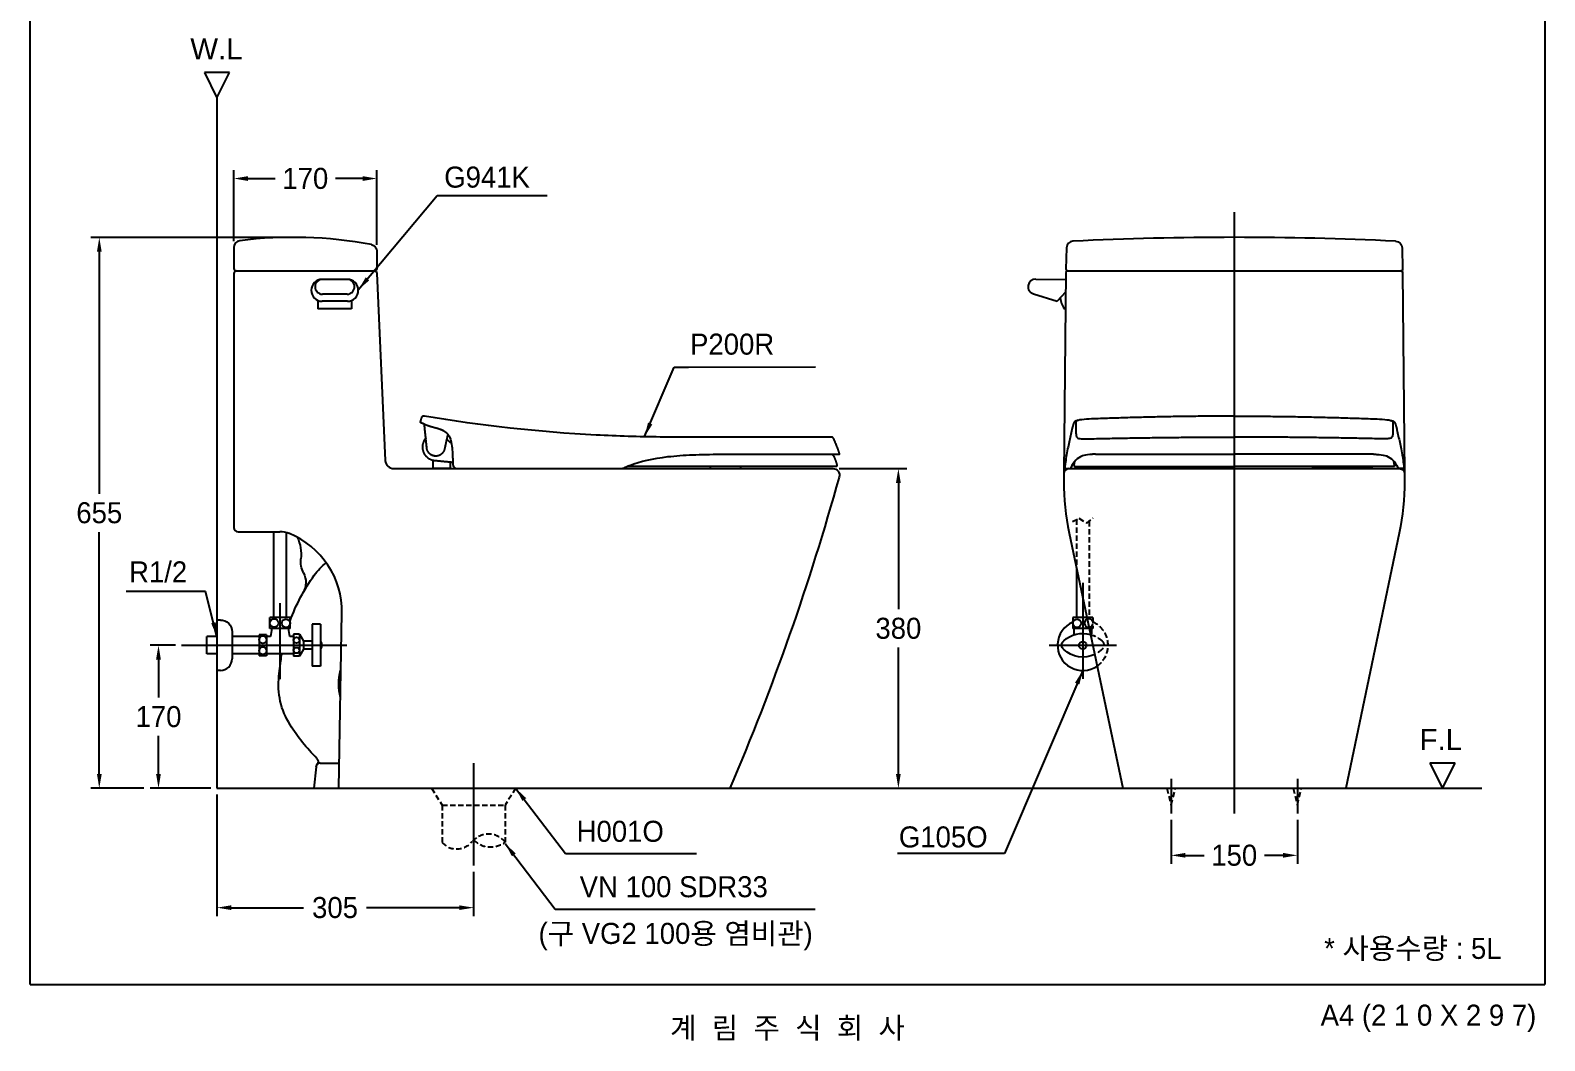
# Model space of a CAD drawing. Header units: millimetres. Extents: x 0 to 1800, y -67 to 2530.
# Drawn here: x 0 to 1800, y -67 to 1134 of the extents above; entities that cross this region are included whole.
import ezdxf
from ezdxf.enums import TextEntityAlignment as Align
from ezdxf.lldxf.tags import DXFTag

# ---------------------------------------------------------------- set-up
doc = ezdxf.new("R2010")
doc.units = ezdxf.units.MM
doc.linetypes.add('DASHED2', pattern=[9.525, 6.35, -3.175])
for name, color, linetype in [('TEXT', 7, 'Continuous'), ('내부선 및 부속', 4, 'Continuous'), ('도각라인', 255, 'Continuous'), ('외형선', 3, 'Continuous'), ('점선', 6, 'DASHED2'), ('중심선', 1, 'DASHED'), ('치수선', 7, 'Continuous')]:
    doc.layers.add(name, color=color, linetype=linetype)
doc.styles.add('____', font='')
doc.styles.add('타이틀', font='H2GTRM.TTF', dxfattribs={"height": 25})
doc.styles.get('____').set_extended_font_data('굴림')
tags = doc.linetypes.add('DASHDOT', pattern=[70, 31, -13, 13, -13]).pattern_tags.tags
tags[10:11] = [DXFTag(74, 4), DXFTag(75, 0), DXFTag(340, '0'), DXFTag(46, 0.0), DXFTag(50, 0.0), DXFTag(44, 0.0), DXFTag(45, 0.0)]
tags[8:9] = [DXFTag(74, 4), DXFTag(75, 0), DXFTag(340, '0'), DXFTag(46, 0.0), DXFTag(50, 0.0), DXFTag(44, 0.0), DXFTag(45, 0.0)]
tags[6:7] = [DXFTag(74, 4), DXFTag(75, 0), DXFTag(340, '0'), DXFTag(46, 0.0), DXFTag(50, 0.0), DXFTag(44, 0.0), DXFTag(45, 0.0)]
tags[4:5] = [DXFTag(74, 4), DXFTag(75, 0), DXFTag(340, '0'), DXFTag(46, 0.0), DXFTag(50, 0.0), DXFTag(44, 0.0), DXFTag(45, 0.0)]
tags = doc.linetypes.add('DASHED', pattern=[25.72, 12.86, -12.86]).pattern_tags.tags
tags[6:7] = [DXFTag(74, 4), DXFTag(75, 0), DXFTag(340, '0'), DXFTag(46, 0.0), DXFTag(50, 0.0), DXFTag(44, 0.0), DXFTag(45, 0.0)]
tags[4:5] = [DXFTag(74, 4), DXFTag(75, 0), DXFTag(340, '0'), DXFTag(46, 0.0), DXFTag(50, 0.0), DXFTag(44, 0.0), DXFTag(45, 0.0)]
doc.dimstyles.new('MSADIM', dxfattribs={"dimtxt": 33, "dimasz": 17, "dimexe": 10, "dimexo": 7.5, "dimgap": 10, "dimtad": 0, "dimtih": 1, "dimtoh": 1, "dimdec": 0, "dimzin": 1, "dimdsep": 46, "dimtxsty": '____', "dimcen": 11.25, "dimadec": 0, "dimazin": 0, "dimtfac": 1, "dimtdec": 0, "dimtix": 1, "dimtmove": 0, "dimatfit": 3, "dimfxl": 1, "dimtolj": 1, "dimtzin": 1, "dimarcsym": 0})

# ---------------------------------------------------------------- blocks, each defined once
blk = doc.blocks.new('*D7')
at = {"layer": '치수선', "color": 0, "linetype": 'Continuous', "lineweight": -2, "transparency": 16777216}
for p, q in [((241.9, 883.8), (241.9, 968.2)), ((258.9, 958.2), (291, 958.2)), ((394.9, 958.2), (362.9, 958.2)), ((411.9, 879.2), (411.9, 968.2))]:
    blk.add_line(p, q, dxfattribs=at)
at = {"layer": '치수선', "color": 0, "linetype": 'Continuous', "transparency": 16777216}
for points in [[(258.9, 961), (258.9, 955.3), (241.9, 958.2)], [(394.9, 961), (394.9, 955.3), (411.9, 958.2)]]:
    blk.add_solid(points, dxfattribs=at)
at = {"layer": '치수선', "color": 0, "linetype": 'Continuous', "transparency": 16777216, "insert": (326.9, 958.2), "char_height": 25, "attachment_point": 5, "style": '____'}
blk.add_mtext('\\A1;170', dxfattribs=at)
blk = doc.blocks.new('*D8')
at = {"layer": '치수선', "color": 0, "linetype": 'Continuous', "lineweight": -2, "transparency": 16777216}
for p, q in [((172.4, 403.3), (142.4, 403.3)), ((152.4, 386.3), (152.4, 341.2)), ((152.4, 250.3), (152.4, 295.5)), ((214.4, 233.3), (142.4, 233.3))]:
    blk.add_line(p, q, dxfattribs=at)
at = {"layer": '치수선', "color": 0, "linetype": 'Continuous', "transparency": 16777216}
for points in [[(149.5, 386.3), (155.2, 386.3), (152.4, 403.3)], [(149.5, 250.3), (155.2, 250.3), (152.4, 233.3)]]:
    blk.add_solid(points, dxfattribs=at)
at = {"layer": '치수선', "color": 0, "linetype": 'Continuous', "transparency": 16777216, "insert": (152.4, 318.3), "char_height": 25, "attachment_point": 5, "style": '____'}
blk.add_mtext('\\A1;170', dxfattribs=at)
blk = doc.blocks.new('*D9')
at = {"layer": '치수선', "color": 0, "linetype": 'Continuous', "lineweight": -2, "transparency": 16777216}
for p, q in [((319.9, 888.1), (72, 888.1)), ((82, 871.1), (82, 583.5)), ((82, 250.3), (82, 537.9)), ((134.9, 233.3), (72, 233.3))]:
    blk.add_line(p, q, dxfattribs=at)
at = {"layer": '치수선', "color": 0, "linetype": 'Continuous', "transparency": 16777216}
for points in [[(79.2, 871.1), (84.9, 871.1), (82, 888.1)], [(79.2, 250.3), (84.9, 250.3), (82, 233.3)]]:
    blk.add_solid(points, dxfattribs=at)
at = {"layer": '치수선', "color": 0, "linetype": 'Continuous', "transparency": 16777216, "insert": (82, 560.7), "char_height": 25, "attachment_point": 5, "style": '____'}
blk.add_mtext('\\A1;655', dxfattribs=at)
blk = doc.blocks.new('*D10')
at = {"layer": '치수선', "color": 0, "linetype": 'Continuous', "lineweight": -2, "transparency": 16777216}
for p, q in [((221.9, 225.8), (221.9, 81.3)), ((526.9, 134.1), (526.9, 81.3)), ((238.9, 91.3), (324.8, 91.3)), ((509.9, 91.3), (399.5, 91.3))]:
    blk.add_line(p, q, dxfattribs=at)
at = {"layer": '치수선', "color": 0, "linetype": 'Continuous', "transparency": 16777216}
for points in [[(238.9, 94.1), (238.9, 88.5), (221.9, 91.3)], [(509.9, 94.1), (509.9, 88.5), (526.9, 91.3)]]:
    blk.add_solid(points, dxfattribs=at)
at = {"layer": '치수선', "color": 0, "linetype": 'Continuous', "transparency": 16777216, "insert": (362.2, 91.3), "char_height": 25, "attachment_point": 5, "style": '____'}
blk.add_mtext('\\A1;305', dxfattribs=at)
blk = doc.blocks.new('*D11')
at = {"layer": '치수선', "color": 0, "linetype": 'Continuous', "lineweight": -2, "transparency": 16777216}
for p, q in [((961.4, 613.3), (1041.8, 613.3)), ((1031.8, 596.3), (1031.8, 446.1)), ((1031.8, 250.3), (1031.8, 400.5)), ((961.4, 233.3), (1041.8, 233.3))]:
    blk.add_line(p, q, dxfattribs=at)
at = {"layer": '치수선', "color": 0, "linetype": 'Continuous', "transparency": 16777216}
for points in [[(1028.9, 596.3), (1034.6, 596.3), (1031.8, 613.3)], [(1028.9, 250.3), (1034.6, 250.3), (1031.8, 233.3)]]:
    blk.add_solid(points, dxfattribs=at)
at = {"layer": '치수선', "color": 0, "linetype": 'Continuous', "transparency": 16777216, "insert": (1031.8, 423.3), "char_height": 25, "attachment_point": 5, "style": '____'}
blk.add_mtext('\\A1;380', dxfattribs=at)
blk = doc.blocks.new('*D12')
at = {"layer": '치수선', "color": 0, "linetype": 'Continuous', "lineweight": -2, "transparency": 16777216}
for p, q in [((1356, 195.8), (1356, 143.5)), ((1506, 195.8), (1506, 143.5)), ((1373, 153.5), (1395.1, 153.5)), ((1489, 153.5), (1467, 153.5))]:
    blk.add_line(p, q, dxfattribs=at)
at = {"layer": '치수선', "color": 0, "linetype": 'Continuous', "transparency": 16777216}
for points in [[(1373, 156.4), (1373, 150.7), (1356, 153.5)], [(1489, 156.4), (1489, 150.7), (1506, 153.5)]]:
    blk.add_solid(points, dxfattribs=at)
at = {"layer": '치수선', "color": 0, "linetype": 'Continuous', "transparency": 16777216, "insert": (1431, 153.5), "char_height": 25, "attachment_point": 5, "style": '____'}
blk.add_mtext('\\A1;150', dxfattribs=at)

msp = doc.modelspace()

# ---------------------------------------------------------------- linework, layer by layer
msp.add_line((1140.8, 155.7), (1030.7, 155.7))
at = {"layer": '내부선 및 부속', "linetype": 'Continuous'}
for p, q in [((376.9, 838.3), (346.9, 838.3)), ((1195, 838.7), (1231, 838.3)), ((341.9, 813.3), (341.9, 803.3)), ((376.9, 812.3), (346.9, 812.3)), ((376.6, 820.7), (347.3, 820.7)), ((381.9, 813.3), (381.9, 803.3)), ((1192.2, 821.1), (1220.7, 812.4)), ((1220.7, 812.4), (1230.8, 823.3)), ((381.9, 803.3), (341.9, 803.3)), ((1229.1, 803.3), (1230.6, 803.3)), ((952, 650.8), (948.2, 650.8)), ((1229.9, 613.3), (1236.4, 613.3)), ((1236.8, 614.3), (1236.4, 613.3)), ((1240.7, 616.9), (1241.5, 622)), ((1268.6, 613.4), (1337, 613.4)), ((1593.7, 613.4), (1525.3, 613.4)), ((1621.6, 616.9), (1620.8, 622)), ((1632.4, 613.3), (1625.9, 613.3)), ((289.4, 436.1), (289.4, 538.3)), ((304.4, 436.1), (304.4, 537.3)), ((1243.5, 495.6), (1243.5, 436.1)), ((225.9, 433.3), (221.9, 433.3)), ((308.9, 436.1), (284.9, 436.1)), ((284.9, 423.1), (284.9, 436.1)), ((308.9, 423.1), (308.9, 436.1)), ((1239, 436.1), (1239, 423.1)), ((1256, 436.1), (1239, 436.1)), ((239.9, 419.3), (239.9, 387.3)), ((271.9, 415.8), (271.9, 390.8)), ((280.9, 415.8), (271.9, 415.8)), ((280.9, 415.8), (280.9, 390.8)), ((308.9, 423.1), (284.9, 423.1)), ((286.9, 423.1), (285.4, 413.6)), ((308.4, 413.6), (306.9, 423.1)), ((319.9, 416.3), (312.9, 416.3)), ((312.9, 416.3), (312.9, 390.3)), ((319.9, 416.3), (319.9, 390.3)), ((319.9, 416.3), (324.9, 408.1)), ((334.9, 428.3), (334.9, 378.3)), ((344.9, 428.3), (334.9, 428.3)), ((344.9, 428.3), (344.9, 378.3)), ((1258.8, 423.1), (1239, 423.1)), ((1240.5, 423.1), (1240.5, 415.6)), ((209.9, 393.1), (209.9, 413.6)), ((221.9, 413.6), (209.9, 413.6)), ((271.9, 413.6), (239.9, 413.6)), ((285.4, 413.6), (280.9, 413.6)), ((312.9, 413.6), (308.4, 413.6)), ((324.9, 398.6), (319.9, 390.3)), ((324.9, 408.1), (324.9, 398.6)), ((334.9, 408.1), (324.9, 408.1)), ((334.9, 398.6), (324.9, 398.6)), ((221.9, 393.1), (209.9, 393.1)), ((271.9, 393.1), (239.9, 393.1)), ((280.9, 390.8), (271.9, 390.8)), ((312.9, 393.1), (280.9, 393.1)), ((319.9, 390.3), (312.9, 390.3)), ((344.9, 378.3), (334.9, 378.3)), ((225.9, 373.3), (221.9, 373.3))]:
    msp.add_line(p, q, dxfattribs=at)
at = {"layer": '내부선 및 부속', "linetype": 'Continuous', "flags": 128}
for points in [[(225.9, 433.3, -0.414214), (239.9, 419.3)], [(1228.3, 408.5, -0.260244), (1260.2, 416)], [(344.9, 407.8, -0.31563), (344.9, 398.8)], [(1228.3, 398.2, -0.44), (1228.3, 408.5)], [(1265.2, 392.4, -0.302629), (1228.3, 398.2)]]:
    msp.add_lwpolyline(points, format="xyb", dxfattribs=at)
at = {"layer": '내부선 및 부속', "linetype": 'Continuous'}
for centre, radius in [((289.9, 429.7), 5), ((303.9, 429.5), 5), ((1244.1, 429.5), 5), ((276.4, 409.8), 4.5), ((276.4, 396.8), 4.5), ((316.4, 409.3), 3.5), ((316.4, 397.3), 3.5), ((1251, 403.3), 4.5)]:
    msp.add_circle(centre, radius, dxfattribs=at)
for centre, radius, start, end in [((346.9, 825.3), 13, 90, 270), ((347.3, 829.5), 8.82, 90, 270), ((376.6, 829.5), 8.82, 270, 90), ((376.9, 825.3), 13, 270, 90), ((1194.9, 829.7), 9, 89.4, 253.0627), ((1249.2, 818.1), 25, 184.1191, 216.2699), ((1258, 429.7), 5, 109.2614, 274.4227), ((1251, 403.3), 30, 113.5781, 304.5945), ((225.9, 387.3), 14, 270, 360)]:
    msp.add_arc(centre, radius, start, end, dxfattribs=at)
for points, degree in [([(463.5, 669), (463.5, 668.9), (463.5, 668.9), (463.5, 668.9), (463.4, 668.8), (463.4, 668.8)], 5), ([(463.9, 668.3), (463.9, 668.3), (463.9, 668.3), (463.9, 668.3), (464, 668.3), (464, 668.2)], 5), ([(468.4, 675.7), (468.4, 675.7), (468.4, 675.7), (468.3, 675.7), (468.3, 675.7), (468.3, 675.7)], 5), ([(468.4, 666.3), (472.2, 664.7), (475.9, 663.1), (480.1, 662.5), (484.1, 661.5), (487.9, 659.9)], 5), ([(471.3, 637.6), (469.9, 651.9), (468.4, 666.1)], 2), ([(1240.4, 667.9), (1239.5, 666.4), (1239.6, 664.4), (1238.6, 663), (1238.3, 661.3), (1237.9, 659.6)], 5), ([(1258.6, 672.2), (1249.9, 671.9), (1243, 670.6), (1242.9, 669.2)], 3), ([(1603.7, 672.2), (1612.4, 671.9), (1619.3, 670.6), (1619.4, 669.2)], 3), ([(1621.9, 667.9), (1622.8, 666.4), (1622.7, 664.4), (1623.7, 663), (1624, 661.3), (1624.4, 659.6)], 5), ([(490, 659), (490.9, 658.6), (491.7, 658.1), (492.5, 657.6), (493.3, 657), (494.1, 656.4)], 5), ([(496.2, 654.3), (494.9, 648.4), (493.6, 642.5)], 2), ([(1242.9, 656.4), (1242.9, 655.8), (1242.9, 655.1), (1242.8, 654.4), (1243, 653.8), (1243.1, 653.2)], 5), ([(1619.4, 656.4), (1619.4, 655.8), (1619.4, 655.1), (1619.5, 654.4), (1619.3, 653.8), (1619.2, 653.2)], 5), ([(821.1, 630.4), (891.3, 630.4), (961.5, 630.4)], 2), ([(961.7, 630.4), (961.7, 630.5), (961.7, 630.5), (961.8, 630.5), (961.8, 630.5), (961.8, 630.6)], 5), ([(961.9, 630.7), (962, 630.8), (962, 630.9), (962, 631), (962, 631), (961.9, 631.1)], 5), ([(1265.9, 630.4), (1264.6, 630.4), (1263.2, 630.4), (1261.9, 630.2), (1260.6, 630.2), (1259.2, 630)], 5), ([(1265.9, 630.4), (1348.6, 630.4), (1431.3, 630.4)], 2), ([(1596.4, 630.4), (1513.7, 630.4), (1431, 630.4)], 2), ([(1596.4, 630.4), (1597.7, 630.4), (1599.1, 630.4), (1600.4, 630.2), (1601.7, 630.2), (1603.1, 630)], 5), ([(478.6, 623.4), (478.6, 618.4), (478.6, 613.3)], 2), ([(479.6, 623.2), (488.6, 622.3), (497.6, 621.4)], 2), ([(497.6, 621.4), (499.9, 621.2), (502.3, 621)], 2), ([(499.6, 613.3), (499.6, 617.3), (499.6, 621.2)], 2), ([(506, 613.6), (506.3, 613.4), (506.7, 613.4), (507.1, 613.3), (507.5, 613.3), (507.9, 613.3)], 5), ([(957.6, 615.9), (833.5, 615.9), (709.4, 615.9)], 2), ([(807.9, 615.8), (807.9, 615.1), (807.9, 614.3)], 2), ([(844.4, 614.3), (844.4, 615.1), (844.4, 615.8)], 2), ([(958.8, 617.1), (958.8, 617.1), (958.8, 617.1), (958.8, 617), (958.8, 617), (958.8, 616.9)], 5), ([(1241.7, 615.9), (1333.1, 615.9), (1424.4, 615.9)], 2), ([(1267.6, 615.9), (1267.6, 615.1), (1267.6, 614.4)], 2), ([(1338, 614.4), (1338, 615.1), (1338, 615.9)], 2), ([(1424.4, 615.9), (1427.8, 615.9), (1431.1, 615.9)], 2), ([(1437.9, 615.9), (1434.5, 615.9), (1431.1, 615.9)], 2), ([(1620.6, 615.9), (1529.2, 615.9), (1437.9, 615.9)], 2), ([(1524.3, 614.4), (1524.3, 615.1), (1524.3, 615.9)], 2), ([(1594.7, 615.9), (1594.7, 615.1), (1594.7, 614.4)], 2)]:
    msp.add_open_spline(points, degree=degree, dxfattribs=at)
for points, weights in [([(463.4, 668.8), (463.4, 668.4), (463.9, 668.3)], [1, 0.762517511845, 1]), ([(464.8, 673.6), (464.1, 671.3), (463.5, 669)], [1, 0.999970078468, 1]), ([(464, 668.2), (466.2, 667.3), (468.4, 666.3)], [1, 0.999999582767, 1]), ([(468.3, 675.7), (465.6, 676.1), (464.8, 673.6)], [1, 0.749919593334, 1]), ([(1242.9, 669.2), (1242.7, 662.8), (1242.9, 656.4)], [1, 0.999331116676, 1]), ([(1431.3, 675.7), (1344.9, 675.7), (1258.6, 672.2)], [1, 0.999801695347, 1]), ([(1431, 675.7), (1517.4, 675.7), (1603.7, 672.2)], [1, 0.999801695347, 1]), ([(1619.4, 669.2), (1619.6, 662.8), (1619.4, 656.4)], [1, 0.999331116676, 1]), ([(487.9, 659.9), (489, 659.5), (490, 659)], [1, 0.99953597784, 1]), ([(498.4, 645.1), (496.6, 646.7), (494.9, 648.4)], [1, 0.999857485294, 1]), ([(954.8, 649.1), (953.9, 650.9), (952, 650.8)], [1, 0.838239252567, 1]), ([(961.9, 631.1), (958.9, 640.3), (954.8, 649.1)], [1, 0.99825656414, 1]), ([(1262, 648.8), (1346.6, 650.8), (1431.3, 650.8)], [1, 0.99992954731, 1]), ([(1600.3, 648.8), (1515.7, 650.8), (1431, 650.8)], [1, 0.99992954731, 1]), ([(478.5, 628.8), (472.1, 630.9), (471.3, 637.6)], [1, 0.845558404922, 1]), ([(492.5, 637.4), (491.2, 628.8), (482.6, 628.2)], [1, 0.778466165066, 1]), ([(493.6, 642.5), (493.1, 639.9), (492.5, 637.4)], [1, 0.999999940395, 1]), ([(500.6, 643.2), (499.5, 644.2), (498.4, 645.1)], [1, 0.999840557575, 1]), ([(952.7, 630.4), (954.7, 628.9), (955.6, 626.6)], [1, 0.965744435787, 1]), ([(961.5, 630.4), (961.6, 630.4), (961.7, 630.4)], [1, 0.980897367001, 1]), ([(961.8, 630.6), (961.9, 630.6), (961.9, 630.7)], [1, 0.976763367653, 1]), ([(482.6, 628.2), (480.5, 628.1), (478.5, 628.8)], [1, 0.980963885784, 1]), ([(502.3, 618.4), (502.4, 614.7), (506, 613.6)], [1, 0.81437176466, 1]), ([(701.5, 613.3), (702.7, 613.3), (703.8, 613.6)], [1, 0.993760943413, 1]), ([(703.8, 613.6), (704.9, 613.8), (705.9, 614.3)], [1, 0.994379520416, 1]), ([(705.9, 614.3), (709.1, 615.8), (712.5, 617.2)], [1, 0.999503850937, 1]), ([(807.9, 614.3), (807.9, 613.3), (808.9, 613.3)], [1, 0.708719313145, 1]), ([(843.4, 613.3), (844.4, 613.3), (844.4, 614.3)], [1, 0.709335029125, 1]), ([(955.6, 626.6), (957.6, 622), (958.8, 617.1)], [1, 0.997080266476, 1]), ([(958.8, 616.9), (958.8, 616.2), (958.2, 615.9)], [1, 0.819941341877, 1]), ([(1230, 618.6), (1229.7, 616.3), (1229.4, 613.9)], [1, 0.999997913837, 1]), ([(1267.6, 614.4), (1267.6, 613.4), (1268.6, 613.4)], [1, 0.708719015121, 1]), ([(1337, 613.4), (1338, 613.4), (1338, 614.4)], [1, 0.712833285332, 1]), ([(1525.3, 613.4), (1524.3, 613.4), (1524.3, 614.4)], [1, 0.712833285332, 1]), ([(1594.7, 614.4), (1594.7, 613.4), (1593.7, 613.4)], [1, 0.708719015121, 1]), ([(1632.3, 618.6), (1632.6, 616.3), (1632.9, 613.9)], [1, 0.999997913837, 1])]:
    msp.add_rational_spline(points, weights, degree=2, dxfattribs=at)
for points, knots in [([(948.2, 650.8), (895.3, 650.8), (835.6, 650.9), (769.1, 650.8), (730.1, 650.9), (629.5, 654), (536, 664.2), (468.4, 675.7)], [0, 0, 0, 0, 0.329654, 0.372244, 0.41482, 0.5725, 1, 1, 1, 1]), ([(1245.6, 670.8), (1244.9, 670.6), (1243.7, 670.3), (1242.2, 669.7), (1241.1, 668.9), (1240.6, 668.3), (1240.4, 667.9)], [0, 0, 0, 0, 0.334847, 0.592015, 0.806373, 1, 1, 1, 1]), ([(1616.7, 670.8), (1617.4, 670.6), (1618.5, 670.3), (1620.1, 669.7), (1621.2, 668.9), (1621.7, 668.3), (1621.9, 667.9)], [0, 0, 0, 0, 0.334847, 0.592015, 0.806373, 1, 1, 1, 1]), ([(494.1, 656.4), (494.9, 655.8), (496.3, 654.4), (498.7, 650.6), (500.7, 644.3), (501.8, 632.9), (502.2, 624.1), (502.3, 618.4)], [0, 0, 0, 0, 0.077293, 0.145803, 0.337667, 0.56877, 1, 1, 1, 1]), ([(1237.9, 659.6), (1236.9, 654.6), (1235.1, 647), (1232.9, 636.4), (1231.3, 627.6), (1230.4, 621.6), (1230, 618.6)], [0, 0, 0, 0, 0.363376, 0.561739, 0.784101, 1, 1, 1, 1]), ([(1243.1, 653.2), (1243.2, 652.6), (1243.2, 651.7), (1244.1, 649.9), (1247.1, 648.9), (1250.9, 648.7), (1256.2, 648.6), (1259.6, 648.8), (1262, 648.8)], [0, 0, 0, 0, 0.080098, 0.130289, 0.260977, 0.509166, 0.671258, 1, 1, 1, 1]), ([(1619.2, 653.2), (1619.1, 652.6), (1619.1, 651.7), (1618.2, 649.9), (1615.2, 648.9), (1611.4, 648.7), (1606.1, 648.6), (1602.7, 648.8), (1600.3, 648.8)], [0, 0, 0, 0, 0.080098, 0.130289, 0.260977, 0.509166, 0.671258, 1, 1, 1, 1]), ([(1624.4, 659.6), (1625.4, 654.6), (1627.2, 647), (1629.4, 636.4), (1631, 627.6), (1631.8, 621.6), (1632.3, 618.6)], [0, 0, 0, 0, 0.363376, 0.561739, 0.784101, 1, 1, 1, 1]), ([(712.5, 617.2), (725.2, 622.2), (740.1, 625.5), (767.3, 628.6), (776.9, 629.3), (797.4, 630.1), (808.3, 630.4), (821.1, 630.4)], [0, 0, 0, 0, 0.485452, 0.485452, 0.744131, 0.744131, 1, 1, 1, 1]), ([(1259.2, 630), (1255.6, 629.7), (1252.8, 629.2), (1247.4, 627.2), (1244.9, 625.6), (1240.4, 621), (1238.4, 618.1), (1236.8, 614.3)], [0, 0, 0, 0, 0.272913, 0.272913, 0.636696, 0.636696, 1, 1, 1, 1]), ([(1603.1, 630), (1606.7, 629.7), (1609.5, 629.2), (1614.9, 627.2), (1617.4, 625.6), (1621.9, 621), (1623.9, 618.1), (1625.5, 614.3)], [0, 0, 0, 0, 0.272913, 0.272913, 0.636696, 0.636696, 1, 1, 1, 1])]:
    msp.add_open_spline(points, degree=3, knots=knots, dxfattribs=at)
for points, weights, knots in [([(470.1, 649.4), (468.7, 647.8), (467.7, 645.9), (464.2, 638.7), (467.9, 631.6), (471.6, 624.4), (479.6, 623.2)], [1, 0.991018652916, 1, 0.891394913197, 1, 0.891394913197, 1], [0, 0, 0, 0.124781, 0.124781, 0.56239, 0.56239, 1, 1, 1]), ([(1229.4, 613.9), (1229.4, 613.6), (1229.6, 613.5), (1229.7, 613.3), (1229.9, 613.3)], [1, 0.923782348633, 1, 0.923782348633, 1], [0, 0, 0, 0.5, 0.5, 1, 1, 1]), ([(1240.7, 616.9), (1240.7, 616.5), (1241, 616.2), (1241.3, 615.9), (1241.7, 615.9)], [1, 0.920018672943, 1, 0.920018672943, 1], [0, 0, 0, 0.5, 0.5, 1, 1, 1]), ([(1621.6, 616.9), (1621.6, 616.5), (1621.3, 616.2), (1621, 615.9), (1620.6, 615.9)], [1, 0.920018672943, 1, 0.920018672943, 1], [0, 0, 0, 0.5, 0.5, 1, 1, 1]), ([(1632.9, 613.9), (1632.9, 613.6), (1632.7, 613.5), (1632.6, 613.3), (1632.4, 613.3)], [1, 0.923782348633, 1, 0.923782348633, 1], [0, 0, 0, 0.5, 0.5, 1, 1, 1])]:
    msp.add_rational_spline(points, weights, degree=2, knots=knots, dxfattribs=at)
at = {"layer": '도각라인', "color": 7}
for p, q in [((0, 0), (0, 2530)), ((1800, 2530), (1800, 0)), ((0, 0), (1800, 0))]:
    msp.add_line(p, q, dxfattribs=at)
at = {"layer": '외형선', "linetype": 'Continuous'}
for p, q in [((236.9, 1084.2), (206.9, 1084.2)), ((206.9, 1084.2), (221.9, 1054.2)), ((221.9, 1054.2), (236.9, 1084.2)), ((221.9, 1054.2), (221.9, 233.3)), ((241.9, 876.3), (241.9, 851.3)), ((411.9, 871.7), (411.9, 851.3)), ((1231.7, 875.9), (1231, 850.4)), ((1630.4, 875.9), (1631, 850.4)), ((244.9, 848.3), (408.9, 848.3)), ((1231, 846.3), (1228.5, 607.4)), ((1233, 848.3), (1629, 848.3)), ((1631, 846.3), (1633.5, 607.4)), ((241.9, 845.3), (241.9, 543.3)), ((411.9, 845.5), (421.9, 622.9)), ((431.9, 613.3), (953.9, 613.3)), ((808.9, 613.3), (843.4, 613.3)), ((1234.5, 613.3), (1627.5, 613.3)), ((1236.4, 613.3), (1625.9, 613.3)), ((1625.5, 614.3), (1625.9, 613.3)), ((1228.5, 607.3), (1228.5, 598.3)), ((1633.5, 607.3), (1633.5, 598.3)), ((246.9, 538.3), (296.6, 538.3)), ((1234.9, 536.7), (1298.5, 233.3)), ((1627.2, 536.7), (1563.5, 233.3)), ((366.9, 233.3), (370.4, 441.8)), ((295.6, 366.7), (297.8, 384.6)), ((339.6, 258.8), (336.9, 233.3)), ((344.5, 263.3), (367.4, 263.3)), ((1693.5, 263.3), (1663.5, 263.3)), ((1663.5, 263.3), (1678.5, 233.3)), ((1678.5, 233.3), (1693.5, 263.3)), ((221.9, 233.3), (1725.3, 233.3)), ((1298.5, 233.3), (1563.5, 233.3))]:
    msp.add_line(p, q, dxfattribs=at)
at = {"layer": '외형선', "linetype": 'Continuous', "flags": 128}
for points in [[(1622.7, 883.7, -0.392341), (1630.4, 875.9)], [(405.4, 879.6, -0.360418), (411.9, 871.7)], [(411.9, 851.3, -0.414214), (408.9, 848.3)], [(408.9, 848.3, -0.401108), (411.9, 845.5)], [(1631, 850.4, -0.422137), (1629, 848.3)], [(1629, 848.3, -0.411163), (1631, 846.3)], [(953.9, 613.3, -0.495904), (961.6, 603.2)], [(1627.5, 613.3, -0.414214), (1633.5, 607.3)], [(1633.5, 598.3, -0.051717), (1627.2, 536.7)], [(317.4, 531.7, -0.13325), (321.7, 505.9)], [(324.8, 489.4, -0.142405), (321.7, 505.9)], [(308.9, 432.2, -0.070469), (337.5, 486.6)], [(324.8, 489.4, -0.249632), (324.3, 465.9)], [(337.5, 486.6, -0.075122), (351.9, 501.4)], [(297.8, 384.6, -0.009775), (298.9, 393.1)], [(308.7, 308.8, -0.171635), (295.6, 366.7)], [(368.7, 341, -0.136073), (368.8, 373.6)], [(368.8, 373.6, -0.051315), (369.3, 374.7)], [(340.7, 268.7, -0.056283), (308.7, 308.8)], [(340.7, 268.7, -0.403994), (340.9, 261.7)]]:
    msp.add_lwpolyline(points, format="xyb", dxfattribs=at)
at = {"layer": '외형선', "linetype": 'Continuous'}
for centre, radius, start, end in [((249.9, 876.3), 8, 97.3033, 180), ((312.5, 388.5), 499.8, 79.2802, 97.3033), ((1239.7, 875.7), 8, 92.766, 178.4544), ((1431, -3084.1), 3972.4, 87.234, 92.766), ((244.9, 851.3), 3, 180, 270), ((244.9, 845.3), 3, 90, 180), ((1233, 850.3), 2, 178.4544, 270), ((1233, 846.3), 2, 90, 179.4006), ((431.9, 623.3), 10, 182.5767, 270), ((1234.5, 607.3), 6, 90, 180), ((-1874.8, 1390.2), 2943.6, 336.8571, 344.4918), ((1528.5, 598.3), 300, 180, 191.8421), ((246.9, 543.3), 5, 180, 270), ((296.6, 508.3), 30, 67.9637, 90), ((270.4, 443.4), 100, 359.0608, 67.9637), ((344.5, 258.3), 5, 90, 174.1154)]:
    msp.add_arc(centre, radius, start, end, dxfattribs=at)
for points, degree in [([(499.6, 613.3), (489.1, 613.3), (478.6, 613.3)], 2), ([(507.9, 613.3), (556.3, 613.3), (604.7, 613.3)], 2), ([(604.7, 613.3), (653.1, 613.3), (701.5, 613.3)], 2), ([(958.2, 615.9), (958.1, 615.9), (957.9, 615.9), (957.8, 615.9), (957.7, 615.9), (957.6, 615.9)], 5)]:
    msp.add_open_spline(points, degree=degree, dxfattribs=at)
at = {"layer": '점선'}
for p, q in [((1238.8, 550.6), (1246.4, 554.2)), ((1243.5, 552.8), (1243.5, 495.6)), ((1246.4, 554.2), (1255.7, 548.3)), ((1255.7, 548.3), (1263.3, 554.6)), ((1258.5, 550.7), (1258.5, 436.1)), ((1263, 436.1), (1256, 436.1)), ((1263, 436.1), (1263, 423.1)), ((1263, 423.1), (1258.8, 423.1)), ((1261.5, 423.1), (1261.5, 415.6)), ((476.9, 233.3), (489.4, 213.3)), ((576.9, 233.3), (564.4, 213.3)), ((1351, 233.3), (1356, 213.3)), ((1356, 213.3), (1361, 233.3)), ((1501, 233.3), (1506, 213.3)), ((1506, 213.3), (1511, 233.3)), ((489.4, 213.3), (489.4, 168.8)), ((489.4, 213.3), (564.4, 213.3)), ((564.4, 213.3), (564.4, 169.2))]:
    msp.add_line(p, q, dxfattribs=at)
at = {"layer": '점선', "flags": 128}
for points in [[(1260.2, 416, -0.116822), (1273.8, 408.5)], [(1273.8, 398.2, -0.077177), (1265.2, 392.4)], [(1273.8, 408.5, -0.44), (1273.8, 398.2)]]:
    msp.add_lwpolyline(points, format="xyb", dxfattribs=at)
at = {"layer": '점선'}
for centre, radius, start, end in [((1258, 429.7), 5, 274.4227, 109.2614), ((1251, 403.3), 30, 304.5945, 66.4217), ((506.9, 184.7), 23.6, 222.2205, 320.2275), ((544.6, 153.4), 25.4, 38.5927, 140.2275), ((547.1, 192.8), 29.3, 226.4632, 306.3085)]:
    msp.add_arc(centre, radius, start, end, dxfattribs=at)
at = {"layer": '중심선', "linetype": 'DASHDOT'}
for p, q in [((1431, 918.3), (1431, 203.3)), ((1251, 477.7), (1251, 363.3)), ((296.9, 363.1), (296.9, 453.4)), ((179.9, 403.3), (376.4, 403.3)), ((1211, 403.3), (1291, 403.3)), ((526.9, 263.3), (526.9, 141.6)), ((1356, 244.4), (1356, 203.3)), ((1506, 244.4), (1506, 203.3))]:
    msp.add_line(p, q, dxfattribs=at)
at = {"layer": '치수선', "linetype": 'Continuous'}
for p, q in [((500.7, 937.9), (614.4, 937.9)), ((782.4, 733.9), (933.3, 734.2)), ((653.1, 155.9), (792, 155.9)), ((640.7, 89.7), (933, 89.7))]:
    msp.add_line(p, q, dxfattribs=at)

# ---------------------------------------------------------------- texts
at = {"layer": 'TEXT', "style": '타이틀'}
for s, p in [('* 사용수량 : 5L', (1643.3, 42.9)), ('계  림  주  식  회  사', (900, -51.7))]:
    msp.add_text(s, height=25, dxfattribs=at).set_placement(p, align=Align.MIDDLE_CENTER)
msp.add_text('A4 (2 1 0 X 2 9 7)', height=25, dxfattribs=at).set_placement((1790, -36.5), align=Align.MIDDLE_RIGHT)
at = {"layer": 'TEXT', "char_height": 25, "attachment_point": 1, "line_spacing_factor": 0.963855, "style": '타이틀'}
for s, insert, width in [('\\fArial;W.L', (190.2, 1124.8), 248.993), ('\\A1;G941K', (492, 972.4), 248.993), ('\\A1;P200R', (784.2, 773.8), 248.993), ('\\fArial;F.L', (1651.3, 303.7), 248.993), ('\\A1; G105O', (1023.3, 187.9), 248.993), ('\\A1;VN 100 SDR33', (653, 128.7), 379.657), ('\\A1;(구 VG2 100{\\fGulim|b0|i0|c129|p50;용 염비관)}', (604.1, 73.2), 379.657)]:
    msp.add_mtext(s, dxfattribs=dict(at, insert=insert, width=width))
at = {"layer": '치수선', "linetype": 'Continuous', "char_height": 25, "attachment_point": 1, "line_spacing_factor": 0.963855, "style": '타이틀'}
for s, insert, width in [('\\A1;R1/2', (117.4, 503), 248.993), ('\\A1; H001O', (640.3, 194.6), 361.787)]:
    msp.add_mtext(s, dxfattribs=dict(at, insert=insert, width=width))

# ---------------------------------------------------------------- dimensions: what is measured, and where the dimension line sits
at = {"layer": '치수선', "linetype": 'Continuous'}
for base, p1, p2, picture, middle in [((411.9, 958.2), (241.9, 876.3), (411.9, 871.7), '*D7', (326.9, 958.2)), ((526.9, 91.3), (221.9, 233.3), (526.9, 141.6), '*D10', (362.2, 91.3))]:
    dim = msp.add_linear_dim(base=base, p1=p1, p2=p2, dimstyle='MSADIM', override={"dimtxt": 25}, dxfattribs=at)
    dim.commit()
    dim.dimension.update_dxf_attribs({"geometry": picture, "text_midpoint": middle, "dimtype": 160})
for base, p1, p2, picture, middle in [((82, 233.3), (327.4, 888.1), (142.4, 233.3), '*D9', (82, 560.7)), ((152.4, 233.3), (179.9, 403.3), (221.9, 233.3), '*D8', (152.4, 318.3))]:
    dim = msp.add_linear_dim(base=base, p1=p1, p2=p2, angle=90, dimstyle='MSADIM', override={"dimtxt": 25}, dxfattribs=at)
    dim.commit()
    dim.dimension.update_dxf_attribs({"geometry": picture, "text_midpoint": middle})
dim = msp.add_linear_dim(base=(1031.8, 233.3), p1=(953.9, 613.3), p2=(953.9, 233.3), angle=90, dimstyle='MSADIM', override={"dimtxt": 25}, dxfattribs=at)
dim.commit()
dim.dimension.update_dxf_attribs({"geometry": '*D11', "text_midpoint": (1031.8, 423.3), "dimtype": 160})
dim = msp.add_linear_dim(base=(1506, 153.5), p1=(1356, 203.3), p2=(1506, 203.3), dimstyle='MSADIM', override={"dimtxt": 25}, dxfattribs=at)
dim.commit()
dim.dimension.update_dxf_attribs({"geometry": '*D12', "text_midpoint": (1431, 153.5)})

# ---------------------------------------------------------------- leaders
at = {"layer": '치수선', "linetype": 'Continuous', "annotation_type": 0, "has_hookline": 1, "hookline_direction": 0}
for points in [[(389.9, 825.9), (483.7, 937.9), (500.7, 937.9)], [(730.1, 651.3), (765.4, 733.9), (782.4, 733.9)], [(576.9, 233.3), (636.1, 155.9), (653.1, 155.9)], [(564.4, 167.6), (623.7, 89.7), (640.7, 89.7)]]:
    msp.add_leader(points, dimstyle='MSADIM', override={"dimtxt": 25}, dxfattribs=at)
at = {"layer": '치수선', "linetype": 'Continuous'}
msp.add_leader([(221.9, 413.6), (208.3, 467.2), (113.9, 467.2)], dimstyle='MSADIM', override={"dimtxt": 25}, dxfattribs=at)
at = {"layer": '치수선', "linetype": 'Continuous', "annotation_type": 0, "has_hookline": 1, "hookline_direction": 0, "horizontal_direction": (-1, 0, 0)}
msp.add_leader([(1251, 373.3), (1157.8, 155.7), (1140.8, 155.7)], dimstyle='MSADIM', override={"dimtxt": 25}, dxfattribs=at)

doc.saveas('drawing.dxf')
